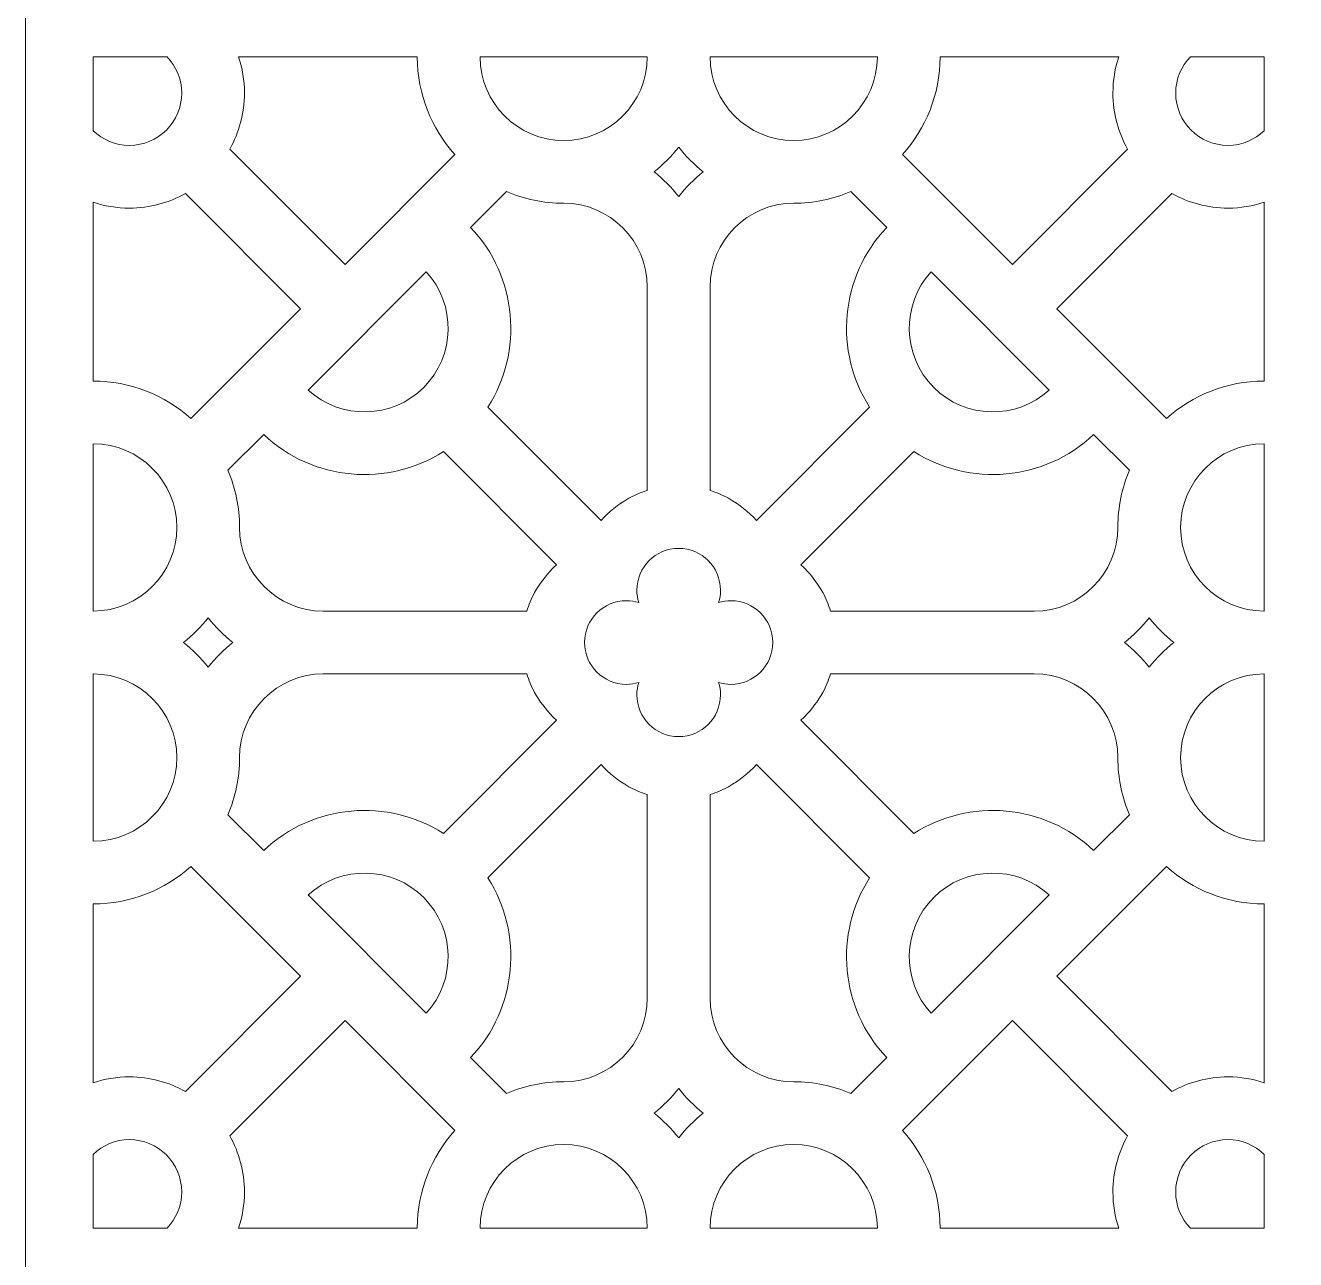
# Model space of a CAD drawing. Header units: centimetres. Extents: x -27.5 to -15.9, y -9.5 to 9.5.
# Drawn here: x -20.718 to -18.29, y -4.725 to -2.367 of the extents above; entities that cross this region are included whole.
import ezdxf

# ---------------------------------------------------------------- set-up
doc = ezdxf.new("R2010")
doc.units = ezdxf.units.CM
doc.header["$MEASUREMENT"] = 0
doc.layers.add('layer 1', color=7, linetype='Continuous')

msp = doc.modelspace()

# ---------------------------------------------------------------- linework, layer by layer
at = {"layer": 'layer 1', "color": 7, "lineweight": 9}
for points, knots in [([(-20.71823, 9.5), (-20.71823, 9.5), (-20.71823, 9.5), (-20.71823, 9.5), (-20.71823, 9.5), (-20.71823, 9.5), (-15.86253, 9.5), (-15.86253, 9.5), (-15.86253, 9.5), (-15.86253, 9.5), (-15.86253, -9.5), (-15.86253, -9.5), (-15.86253, -9.5), (-15.86253, -9.5), (-20.71823, -9.5), (-20.71823, -9.5), (-20.71823, -9.5), (-20.71823, -9.5), (-20.71823, 9.5), (-20.71823, 9.5)], [0, 0, 0, 0, 0.1666667, 0.1666667, 0.1666667, 0.1666667, 0.3333333, 0.3333333, 0.3333333, 0.3333333, 0.5, 0.5, 0.5, 0.5, 0.6666667, 0.6666667, 0.6666667, 0.6666667, 1, 1, 1, 1]), ([(-20.44757, -2.42658), (-20.44757, -2.42658), (-20.44757, -2.42658), (-20.44757, -2.42658), (-20.44757, -2.42658), (-20.43019, -2.44456), (-20.41948, -2.46903), (-20.41948, -2.49591), (-20.41948, -2.49591), (-20.41948, -2.55095), (-20.46437, -2.59583), (-20.51941, -2.59583), (-20.51941, -2.59583), (-20.54629, -2.59583), (-20.57074, -2.58512), (-20.58875, -2.56776), (-20.58875, -2.56776), (-20.58875, -2.56776), (-20.58875, -2.42658), (-20.58875, -2.42658), (-20.58875, -2.42658), (-20.58875, -2.42658), (-20.44757, -2.42658), (-20.44757, -2.42658)], [0, 0, 0, 0, 0.1428571, 0.1428571, 0.1428571, 0.1428571, 0.2857143, 0.2857143, 0.2857143, 0.2857143, 0.4285714, 0.4285714, 0.4285714, 0.4285714, 0.5714286, 0.5714286, 0.5714286, 0.5714286, 0.7142857, 0.7142857, 0.7142857, 0.7142857, 1, 1, 1, 1]), ([(-20.32753, -2.603), (-20.32753, -2.603), (-20.32753, -2.603), (-20.32753, -2.603), (-20.32753, -2.603), (-20.32753, -2.603), (-20.10734, -2.82318), (-20.10734, -2.82318), (-20.10734, -2.82318), (-20.10734, -2.82318), (-19.89746, -2.6133), (-19.89746, -2.6133), (-19.89746, -2.6133), (-19.94188, -2.56384), (-19.96903, -2.49857), (-19.96918, -2.42716), (-19.96918, -2.42716), (-19.96918, -2.42696), (-19.96918, -2.42677), (-19.96918, -2.42658), (-19.96918, -2.42658), (-19.96918, -2.42658), (-20.31082, -2.42658), (-20.31082, -2.42658), (-20.31082, -2.42658), (-20.30352, -2.4484), (-20.29956, -2.4717), (-20.29956, -2.49591), (-20.29956, -2.49591), (-20.29956, -2.53474), (-20.30973, -2.57128), (-20.32753, -2.603)], [0, 0, 0, 0, 0.1111111, 0.1111111, 0.1111111, 0.1111111, 0.2222222, 0.2222222, 0.2222222, 0.2222222, 0.3333333, 0.3333333, 0.3333333, 0.3333333, 0.4444444, 0.4444444, 0.4444444, 0.4444444, 0.5555556, 0.5555556, 0.5555556, 0.5555556, 0.6666667, 0.6666667, 0.6666667, 0.6666667, 0.7777778, 0.7777778, 0.7777778, 0.7777778, 1, 1, 1, 1]), ([(-19.84926, -2.42658), (-19.84926, -2.42658), (-19.84926, -2.42658), (-19.84926, -2.42658), (-19.84926, -2.42658), (-19.84926, -2.42674), (-19.84926, -2.42692), (-19.84926, -2.42708), (-19.84926, -2.42708), (-19.84899, -2.51491), (-19.77727, -2.58646), (-19.68938, -2.58646), (-19.68938, -2.58646), (-19.60142, -2.58646), (-19.52966, -2.51481), (-19.52949, -2.42688), (-19.52949, -2.42688), (-19.52949, -2.42678), (-19.52949, -2.42668), (-19.52949, -2.42658), (-19.52949, -2.42658), (-19.52949, -2.42658), (-19.84926, -2.42658), (-19.84926, -2.42658)], [0, 0, 0, 0, 0.1428571, 0.1428571, 0.1428571, 0.1428571, 0.2857143, 0.2857143, 0.2857143, 0.2857143, 0.4285714, 0.4285714, 0.4285714, 0.4285714, 0.5714286, 0.5714286, 0.5714286, 0.5714286, 0.7142857, 0.7142857, 0.7142857, 0.7142857, 1, 1, 1, 1]), ([(-19.08981, -2.42658), (-19.08981, -2.42658), (-19.08981, -2.42658), (-19.08981, -2.42658), (-19.08981, -2.42658), (-19.08981, -2.42674), (-19.08981, -2.42692), (-19.08981, -2.42708), (-19.08981, -2.42708), (-19.09009, -2.51491), (-19.16181, -2.58646), (-19.2497, -2.58646), (-19.2497, -2.58646), (-19.33766, -2.58646), (-19.40942, -2.51481), (-19.40957, -2.42688), (-19.40957, -2.42688), (-19.40957, -2.42678), (-19.40959, -2.42668), (-19.40959, -2.42658), (-19.40959, -2.42658), (-19.40959, -2.42658), (-19.08981, -2.42658), (-19.08981, -2.42658)], [0, 0, 0, 0, 0.1428571, 0.1428571, 0.1428571, 0.1428571, 0.2857143, 0.2857143, 0.2857143, 0.2857143, 0.4285714, 0.4285714, 0.4285714, 0.4285714, 0.5714286, 0.5714286, 0.5714286, 0.5714286, 0.7142857, 0.7142857, 0.7142857, 0.7142857, 1, 1, 1, 1]), ([(-18.61155, -2.603), (-18.61155, -2.603), (-18.61155, -2.603), (-18.61155, -2.603), (-18.61155, -2.603), (-18.61155, -2.603), (-18.83174, -2.82318), (-18.83174, -2.82318), (-18.83174, -2.82318), (-18.83174, -2.82318), (-19.04162, -2.6133), (-19.04162, -2.6133), (-19.04162, -2.6133), (-18.9972, -2.56384), (-18.97005, -2.49857), (-18.96992, -2.42716), (-18.96992, -2.42716), (-18.96992, -2.42696), (-18.9699, -2.42677), (-18.9699, -2.42658), (-18.9699, -2.42658), (-18.9699, -2.42658), (-18.62827, -2.42658), (-18.62827, -2.42658), (-18.62827, -2.42658), (-18.63556, -2.4484), (-18.63952, -2.4717), (-18.63952, -2.49591), (-18.63952, -2.49591), (-18.63952, -2.53474), (-18.62933, -2.57128), (-18.61155, -2.603)], [0, 0, 0, 0, 0.1111111, 0.1111111, 0.1111111, 0.1111111, 0.2222222, 0.2222222, 0.2222222, 0.2222222, 0.3333333, 0.3333333, 0.3333333, 0.3333333, 0.4444444, 0.4444444, 0.4444444, 0.4444444, 0.5555556, 0.5555556, 0.5555556, 0.5555556, 0.6666667, 0.6666667, 0.6666667, 0.6666667, 0.7777778, 0.7777778, 0.7777778, 0.7777778, 1, 1, 1, 1]), ([(-18.49151, -2.42658), (-18.49151, -2.42658), (-18.49151, -2.42658), (-18.49151, -2.42658), (-18.49151, -2.42658), (-18.50889, -2.44456), (-18.5196, -2.46903), (-18.5196, -2.49591), (-18.5196, -2.49591), (-18.5196, -2.55095), (-18.47471, -2.59583), (-18.41966, -2.59583), (-18.41966, -2.59583), (-18.39279, -2.59583), (-18.36832, -2.58512), (-18.35035, -2.56776), (-18.35035, -2.56776), (-18.35035, -2.56776), (-18.35035, -2.42658), (-18.35035, -2.42658), (-18.35035, -2.42658), (-18.35035, -2.42658), (-18.49151, -2.42658), (-18.49151, -2.42658)], [0, 0, 0, 0, 0.1428571, 0.1428571, 0.1428571, 0.1428571, 0.2857143, 0.2857143, 0.2857143, 0.2857143, 0.4285714, 0.4285714, 0.4285714, 0.4285714, 0.5714286, 0.5714286, 0.5714286, 0.5714286, 0.7142857, 0.7142857, 0.7142857, 0.7142857, 1, 1, 1, 1]), ([(-19.46953, -2.59932), (-19.46953, -2.59932), (-19.46953, -2.59932), (-19.46953, -2.59932), (-19.46953, -2.59932), (-19.45575, -2.61682), (-19.43994, -2.63264), (-19.42245, -2.64642), (-19.42245, -2.64642), (-19.43994, -2.6602), (-19.45575, -2.67603), (-19.46953, -2.69351), (-19.46953, -2.69351), (-19.46953, -2.69351), (-19.46953, -2.69352), (-19.46953, -2.69352), (-19.46953, -2.69352), (-19.46953, -2.69352), (-19.46953, -2.69351), (-19.46953, -2.69351), (-19.46953, -2.69351), (-19.48333, -2.67603), (-19.49913, -2.6602), (-19.51663, -2.64642), (-19.51663, -2.64642), (-19.49913, -2.63264), (-19.48333, -2.61682), (-19.46953, -2.59932)], [0, 0, 0, 0, 0.125, 0.125, 0.125, 0.125, 0.25, 0.25, 0.25, 0.25, 0.375, 0.375, 0.375, 0.375, 0.5, 0.5, 0.5, 0.5, 0.625, 0.625, 0.625, 0.625, 0.75, 0.75, 0.75, 0.75, 1, 1, 1, 1]), ([(-20.58875, -3.04614), (-20.58875, -3.04614), (-20.58875, -3.04614), (-20.58875, -3.04614), (-20.58875, -3.04614), (-20.58866, -3.04614), (-20.58859, -3.04614), (-20.58851, -3.04614), (-20.58851, -3.04614), (-20.51695, -3.0462), (-20.45156, -3.07336), (-20.40202, -3.11787), (-20.40202, -3.11787), (-20.40202, -3.11787), (-20.19213, -2.90798), (-20.19213, -2.90798), (-20.19213, -2.90798), (-20.19213, -2.90798), (-20.41232, -2.68779), (-20.41232, -2.68779), (-20.41232, -2.68779), (-20.44404, -2.70558), (-20.48058, -2.71575), (-20.51941, -2.71575), (-20.51941, -2.71575), (-20.54362, -2.71575), (-20.56692, -2.7118), (-20.58875, -2.70451), (-20.58875, -2.70451), (-20.58875, -2.70451), (-20.58875, -3.04614), (-20.58875, -3.04614)], [0, 0, 0, 0, 0.1111111, 0.1111111, 0.1111111, 0.1111111, 0.2222222, 0.2222222, 0.2222222, 0.2222222, 0.3333333, 0.3333333, 0.3333333, 0.3333333, 0.4444444, 0.4444444, 0.4444444, 0.4444444, 0.5555556, 0.5555556, 0.5555556, 0.5555556, 0.6666667, 0.6666667, 0.6666667, 0.6666667, 0.7777778, 0.7777778, 0.7777778, 0.7777778, 1, 1, 1, 1]), ([(-19.83436, -3.09617), (-19.83436, -3.09617), (-19.83436, -3.09617), (-19.83436, -3.09617), (-19.83436, -3.09617), (-19.83436, -3.09617), (-19.61801, -3.31252), (-19.61801, -3.31252), (-19.61801, -3.31252), (-19.60285, -3.29575), (-19.58585, -3.28226), (-19.56494, -3.27022), (-19.56494, -3.27022), (-19.56494, -3.27022), (-19.54744, -3.26176), (-19.54744, -3.26176), (-19.54744, -3.26176), (-19.54138, -3.25935), (-19.53543, -3.25725), (-19.52949, -3.25542), (-19.52949, -3.25542), (-19.52949, -3.25542), (-19.52949, -2.86627), (-19.52949, -2.86627), (-19.52949, -2.86627), (-19.52949, -2.7782), (-19.60132, -2.70638), (-19.68938, -2.70638), (-19.68938, -2.70638), (-19.72812, -2.70638), (-19.76506, -2.69843), (-19.79867, -2.68409), (-19.79867, -2.68409), (-19.79867, -2.68409), (-19.86717, -2.75259), (-19.86717, -2.75259), (-19.86717, -2.75259), (-19.7773, -2.84711), (-19.76639, -2.98989), (-19.83436, -3.09617)], [0, 0, 0, 0, 0.0909091, 0.0909091, 0.0909091, 0.0909091, 0.1818182, 0.1818182, 0.1818182, 0.1818182, 0.2727273, 0.2727273, 0.2727273, 0.2727273, 0.3636364, 0.3636364, 0.3636364, 0.3636364, 0.4545455, 0.4545455, 0.4545455, 0.4545455, 0.5454545, 0.5454545, 0.5454545, 0.5454545, 0.6363636, 0.6363636, 0.6363636, 0.6363636, 0.7272727, 0.7272727, 0.7272727, 0.7272727, 0.8181818, 0.8181818, 0.8181818, 0.8181818, 1, 1, 1, 1]), ([(-19.10472, -3.09617), (-19.10472, -3.09617), (-19.10472, -3.09617), (-19.10472, -3.09617), (-19.10472, -3.09617), (-19.10472, -3.09617), (-19.32107, -3.31252), (-19.32107, -3.31252), (-19.32107, -3.31252), (-19.33621, -3.29575), (-19.35323, -3.28226), (-19.37414, -3.27022), (-19.37414, -3.27022), (-19.37414, -3.27022), (-19.39163, -3.26176), (-19.39163, -3.26176), (-19.39163, -3.26176), (-19.3977, -3.25935), (-19.40367, -3.25725), (-19.40959, -3.25542), (-19.40959, -3.25542), (-19.40959, -3.25542), (-19.40959, -2.86627), (-19.40959, -2.86627), (-19.40959, -2.86627), (-19.40959, -2.7782), (-19.33777, -2.70638), (-19.2497, -2.70638), (-19.2497, -2.70638), (-19.21096, -2.70638), (-19.17402, -2.69843), (-19.14041, -2.68409), (-19.14041, -2.68409), (-19.14041, -2.68409), (-19.07192, -2.75259), (-19.07192, -2.75259), (-19.07192, -2.75259), (-19.16178, -2.84711), (-19.17269, -2.98989), (-19.10472, -3.09617)], [0, 0, 0, 0, 0.0909091, 0.0909091, 0.0909091, 0.0909091, 0.1818182, 0.1818182, 0.1818182, 0.1818182, 0.2727273, 0.2727273, 0.2727273, 0.2727273, 0.3636364, 0.3636364, 0.3636364, 0.3636364, 0.4545455, 0.4545455, 0.4545455, 0.4545455, 0.5454545, 0.5454545, 0.5454545, 0.5454545, 0.6363636, 0.6363636, 0.6363636, 0.6363636, 0.7272727, 0.7272727, 0.7272727, 0.7272727, 0.8181818, 0.8181818, 0.8181818, 0.8181818, 1, 1, 1, 1]), ([(-18.35035, -3.04614), (-18.35035, -3.04614), (-18.35035, -3.04614), (-18.35035, -3.04614), (-18.35035, -3.04614), (-18.35042, -3.04614), (-18.35048, -3.04614), (-18.35057, -3.04614), (-18.35057, -3.04614), (-18.42212, -3.0462), (-18.48752, -3.07336), (-18.53706, -3.11787), (-18.53706, -3.11787), (-18.53706, -3.11787), (-18.74695, -2.90798), (-18.74695, -2.90798), (-18.74695, -2.90798), (-18.74695, -2.90798), (-18.52676, -2.68779), (-18.52676, -2.68779), (-18.52676, -2.68779), (-18.49504, -2.70558), (-18.4585, -2.71575), (-18.41966, -2.71575), (-18.41966, -2.71575), (-18.39547, -2.71575), (-18.37214, -2.7118), (-18.35035, -2.70451), (-18.35035, -2.70451), (-18.35035, -2.70451), (-18.35035, -3.04614), (-18.35035, -3.04614)], [0, 0, 0, 0, 0.1111111, 0.1111111, 0.1111111, 0.1111111, 0.2222222, 0.2222222, 0.2222222, 0.2222222, 0.3333333, 0.3333333, 0.3333333, 0.3333333, 0.4444444, 0.4444444, 0.4444444, 0.4444444, 0.5555556, 0.5555556, 0.5555556, 0.5555556, 0.6666667, 0.6666667, 0.6666667, 0.6666667, 0.7777778, 0.7777778, 0.7777778, 0.7777778, 1, 1, 1, 1]), ([(-19.95201, -2.83743), (-19.95201, -2.83743), (-19.95201, -2.83743), (-19.95201, -2.83743), (-19.95201, -2.83743), (-19.89473, -2.90003), (-19.89636, -2.9978), (-19.95694, -3.05837), (-19.95694, -3.05837), (-20.01753, -3.11895), (-20.11529, -3.12059), (-20.17788, -3.0633), (-20.17788, -3.0633), (-20.17788, -3.0633), (-19.95201, -2.83743), (-19.95201, -2.83743)], [0, 0, 0, 0, 0.2, 0.2, 0.2, 0.2, 0.4, 0.4, 0.4, 0.4, 0.6, 0.6, 0.6, 0.6, 1, 1, 1, 1]), ([(-18.98707, -2.83743), (-18.98707, -2.83743), (-18.98707, -2.83743), (-18.98707, -2.83743), (-18.98707, -2.83743), (-19.04433, -2.90003), (-19.0427, -2.9978), (-18.98212, -3.05837), (-18.98212, -3.05837), (-18.92155, -3.11895), (-18.82381, -3.12059), (-18.7612, -3.0633), (-18.7612, -3.0633), (-18.7612, -3.0633), (-18.98707, -2.83743), (-18.98707, -2.83743)], [0, 0, 0, 0, 0.2, 0.2, 0.2, 0.2, 0.4, 0.4, 0.4, 0.4, 0.6, 0.6, 0.6, 0.6, 1, 1, 1, 1]), ([(-19.70289, -3.39723), (-19.70289, -3.39723), (-19.70289, -3.39723), (-19.70289, -3.39723), (-19.70289, -3.39723), (-19.70289, -3.39723), (-19.91915, -3.18096), (-19.91915, -3.18096), (-19.91915, -3.18096), (-20.02542, -3.24894), (-20.16821, -3.23801), (-20.26273, -3.14816), (-20.26273, -3.14816), (-20.26273, -3.14816), (-20.33123, -3.21665), (-20.33123, -3.21665), (-20.33123, -3.21665), (-20.31689, -3.25026), (-20.30894, -3.2872), (-20.30894, -3.32594), (-20.30894, -3.32594), (-20.30894, -3.414), (-20.23712, -3.48583), (-20.14906, -3.48583), (-20.14906, -3.48583), (-20.14906, -3.48583), (-19.75984, -3.48583), (-19.75984, -3.48583), (-19.75984, -3.48583), (-19.75609, -3.47393), (-19.75125, -3.46235), (-19.7451, -3.45038), (-19.7451, -3.45038), (-19.7352, -3.43317), (-19.72451, -3.41886), (-19.7108, -3.40448), (-19.7108, -3.40448), (-19.70815, -3.40197), (-19.70552, -3.39956), (-19.70289, -3.39723)], [0, 0, 0, 0, 0.0909091, 0.0909091, 0.0909091, 0.0909091, 0.1818182, 0.1818182, 0.1818182, 0.1818182, 0.2727273, 0.2727273, 0.2727273, 0.2727273, 0.3636364, 0.3636364, 0.3636364, 0.3636364, 0.4545455, 0.4545455, 0.4545455, 0.4545455, 0.5454545, 0.5454545, 0.5454545, 0.5454545, 0.6363636, 0.6363636, 0.6363636, 0.6363636, 0.7272727, 0.7272727, 0.7272727, 0.7272727, 0.8181818, 0.8181818, 0.8181818, 0.8181818, 1, 1, 1, 1]), ([(-19.2362, -3.39723), (-19.2362, -3.39723), (-19.2362, -3.39723), (-19.2362, -3.39723), (-19.2362, -3.39723), (-19.2362, -3.39723), (-19.01993, -3.18096), (-19.01993, -3.18096), (-19.01993, -3.18096), (-18.91366, -3.24894), (-18.77087, -3.23801), (-18.67635, -3.14816), (-18.67635, -3.14816), (-18.67635, -3.14816), (-18.60785, -3.21665), (-18.60785, -3.21665), (-18.60785, -3.21665), (-18.62219, -3.25026), (-18.63013, -3.2872), (-18.63013, -3.32594), (-18.63013, -3.32594), (-18.63013, -3.32594), (-18.63015, -3.32594), (-18.63015, -3.32594), (-18.63015, -3.32594), (-18.63015, -3.414), (-18.70196, -3.48583), (-18.79002, -3.48583), (-18.79002, -3.48583), (-18.79002, -3.48583), (-19.17924, -3.48583), (-19.17924, -3.48583), (-19.17924, -3.48583), (-19.18299, -3.47393), (-19.18782, -3.46235), (-19.19397, -3.45038), (-19.19397, -3.45038), (-19.20388, -3.43317), (-19.21457, -3.41886), (-19.2283, -3.40448), (-19.2283, -3.40448), (-19.23093, -3.40197), (-19.23355, -3.39956), (-19.2362, -3.39723)], [0, 0, 0, 0, 0.0833333, 0.0833333, 0.0833333, 0.0833333, 0.1666667, 0.1666667, 0.1666667, 0.1666667, 0.25, 0.25, 0.25, 0.25, 0.3333333, 0.3333333, 0.3333333, 0.3333333, 0.4166667, 0.4166667, 0.4166667, 0.4166667, 0.5, 0.5, 0.5, 0.5, 0.5833333, 0.5833333, 0.5833333, 0.5833333, 0.6666667, 0.6666667, 0.6666667, 0.6666667, 0.75, 0.75, 0.75, 0.75, 0.8333333, 0.8333333, 0.8333333, 0.8333333, 1, 1, 1, 1]), ([(-20.58875, -3.48583), (-20.58875, -3.48583), (-20.58875, -3.48583), (-20.58875, -3.48583), (-20.58875, -3.48583), (-20.58858, -3.48583), (-20.58841, -3.48582), (-20.58824, -3.48582), (-20.58824, -3.48582), (-20.50042, -3.48555), (-20.42886, -3.41384), (-20.42886, -3.32594), (-20.42886, -3.32594), (-20.42886, -3.23798), (-20.50052, -3.16622), (-20.58844, -3.16606), (-20.58844, -3.16606), (-20.58854, -3.16606), (-20.58865, -3.16606), (-20.58875, -3.16606), (-20.58875, -3.16606), (-20.58875, -3.16606), (-20.58875, -3.48583), (-20.58875, -3.48583)], [0, 0, 0, 0, 0.1428571, 0.1428571, 0.1428571, 0.1428571, 0.2857143, 0.2857143, 0.2857143, 0.2857143, 0.4285714, 0.4285714, 0.4285714, 0.4285714, 0.5714286, 0.5714286, 0.5714286, 0.5714286, 0.7142857, 0.7142857, 0.7142857, 0.7142857, 1, 1, 1, 1]), ([(-18.35035, -3.48583), (-18.35035, -3.48583), (-18.35035, -3.48583), (-18.35035, -3.48583), (-18.35035, -3.48583), (-18.3505, -3.48583), (-18.35067, -3.48582), (-18.35084, -3.48582), (-18.35084, -3.48582), (-18.43868, -3.48555), (-18.51022, -3.41384), (-18.51022, -3.32594), (-18.51022, -3.32594), (-18.51022, -3.23798), (-18.43856, -3.16622), (-18.35064, -3.16606), (-18.35064, -3.16606), (-18.35053, -3.16606), (-18.35043, -3.16606), (-18.35035, -3.16606), (-18.35035, -3.16606), (-18.35035, -3.16606), (-18.35035, -3.48583), (-18.35035, -3.48583)], [0, 0, 0, 0, 0.1428571, 0.1428571, 0.1428571, 0.1428571, 0.2857143, 0.2857143, 0.2857143, 0.2857143, 0.4285714, 0.4285714, 0.4285714, 0.4285714, 0.5714286, 0.5714286, 0.5714286, 0.5714286, 0.7142857, 0.7142857, 0.7142857, 0.7142857, 1, 1, 1, 1]), ([(-19.64944, -3.54578), (-19.64944, -3.54578), (-19.64944, -3.54578), (-19.64944, -3.54578), (-19.64944, -3.54578), (-19.64944, -3.58981), (-19.61353, -3.62572), (-19.5695, -3.62572), (-19.5695, -3.62572), (-19.56129, -3.62572), (-19.55338, -3.62448), (-19.54593, -3.62217), (-19.54593, -3.62217), (-19.54825, -3.62962), (-19.54949, -3.63754), (-19.54949, -3.64573), (-19.54949, -3.64573), (-19.54949, -3.68975), (-19.51358, -3.72567), (-19.46955, -3.72567), (-19.46955, -3.72567), (-19.46955, -3.72567), (-19.46955, -3.72567), (-19.46953, -3.72567), (-19.46953, -3.72567), (-19.4255, -3.72567), (-19.38959, -3.68975), (-19.38959, -3.64573), (-19.38959, -3.64573), (-19.38959, -3.63754), (-19.39085, -3.62962), (-19.39315, -3.62217), (-19.39315, -3.62217), (-19.3857, -3.62448), (-19.37779, -3.62572), (-19.3696, -3.62572), (-19.3696, -3.62572), (-19.32557, -3.62572), (-19.28966, -3.58981), (-19.28966, -3.54578), (-19.28966, -3.54578), (-19.28966, -3.50175), (-19.32557, -3.46584), (-19.3696, -3.46584), (-19.3696, -3.46584), (-19.37779, -3.46584), (-19.3857, -3.46708), (-19.39315, -3.46939), (-19.39315, -3.46939), (-19.39085, -3.46194), (-19.38959, -3.45403), (-19.38959, -3.44583), (-19.38959, -3.44583), (-19.38959, -3.4018), (-19.4255, -3.36589), (-19.46953, -3.36589), (-19.46953, -3.36589), (-19.46955, -3.36589), (-19.46955, -3.36589), (-19.46955, -3.36589), (-19.46955, -3.36589), (-19.51358, -3.36589), (-19.54949, -3.4018), (-19.54949, -3.44583), (-19.54949, -3.44583), (-19.54949, -3.45403), (-19.54825, -3.46194), (-19.54593, -3.46939), (-19.54593, -3.46939), (-19.55338, -3.46708), (-19.56129, -3.46584), (-19.5695, -3.46584), (-19.5695, -3.46584), (-19.61353, -3.46584), (-19.64944, -3.50175), (-19.64944, -3.54578)], [0, 0, 0, 0, 0.05, 0.05, 0.05, 0.05, 0.1, 0.1, 0.1, 0.1, 0.15, 0.15, 0.15, 0.15, 0.2, 0.2, 0.2, 0.2, 0.25, 0.25, 0.25, 0.25, 0.3, 0.3, 0.3, 0.3, 0.35, 0.35, 0.35, 0.35, 0.4, 0.4, 0.4, 0.4, 0.45, 0.45, 0.45, 0.45, 0.5, 0.5, 0.5, 0.5, 0.55, 0.55, 0.55, 0.55, 0.6, 0.6, 0.6, 0.6, 0.65, 0.65, 0.65, 0.65, 0.7, 0.7, 0.7, 0.7, 0.75, 0.75, 0.75, 0.75, 0.8, 0.8, 0.8, 0.8, 0.85, 0.85, 0.85, 0.85, 0.9, 0.9, 0.9, 0.9, 1, 1, 1, 1]), ([(-20.3218, -3.54578), (-20.3218, -3.54578), (-20.3218, -3.54578), (-20.3218, -3.54578), (-20.3218, -3.54578), (-20.3393, -3.55957), (-20.35512, -3.57538), (-20.3689, -3.59288), (-20.3689, -3.59288), (-20.38268, -3.57538), (-20.39851, -3.55956), (-20.41601, -3.54578), (-20.41601, -3.54578), (-20.39851, -3.532), (-20.38268, -3.51618), (-20.3689, -3.49868), (-20.3689, -3.49868), (-20.35512, -3.51618), (-20.3393, -3.532), (-20.3218, -3.54578)], [0, 0, 0, 0, 0.1666667, 0.1666667, 0.1666667, 0.1666667, 0.3333333, 0.3333333, 0.3333333, 0.3333333, 0.5, 0.5, 0.5, 0.5, 0.6666667, 0.6666667, 0.6666667, 0.6666667, 1, 1, 1, 1]), ([(-18.61729, -3.54578), (-18.61729, -3.54578), (-18.61729, -3.54578), (-18.61729, -3.54578), (-18.61729, -3.54578), (-18.5998, -3.55957), (-18.58397, -3.57538), (-18.57018, -3.59288), (-18.57018, -3.59288), (-18.5564, -3.57538), (-18.54057, -3.55956), (-18.52308, -3.54578), (-18.52308, -3.54578), (-18.54057, -3.532), (-18.5564, -3.51618), (-18.57018, -3.49868), (-18.57018, -3.49868), (-18.58397, -3.51618), (-18.5998, -3.532), (-18.61729, -3.54578)], [0, 0, 0, 0, 0.1666667, 0.1666667, 0.1666667, 0.1666667, 0.3333333, 0.3333333, 0.3333333, 0.3333333, 0.5, 0.5, 0.5, 0.5, 0.6666667, 0.6666667, 0.6666667, 0.6666667, 1, 1, 1, 1]), ([(-20.58875, -3.60574), (-20.58875, -3.60574), (-20.58875, -3.60574), (-20.58875, -3.60574), (-20.58875, -3.60574), (-20.58858, -3.60574), (-20.58841, -3.60574), (-20.58824, -3.60574), (-20.58824, -3.60574), (-20.50042, -3.60602), (-20.42886, -3.67773), (-20.42886, -3.76562), (-20.42886, -3.76562), (-20.42886, -3.85358), (-20.50052, -3.92534), (-20.58844, -3.9255), (-20.58844, -3.9255), (-20.58854, -3.9255), (-20.58865, -3.92551), (-20.58875, -3.92551), (-20.58875, -3.92551), (-20.58875, -3.92551), (-20.58875, -3.60574), (-20.58875, -3.60574)], [0, 0, 0, 0, 0.1428571, 0.1428571, 0.1428571, 0.1428571, 0.2857143, 0.2857143, 0.2857143, 0.2857143, 0.4285714, 0.4285714, 0.4285714, 0.4285714, 0.5714286, 0.5714286, 0.5714286, 0.5714286, 0.7142857, 0.7142857, 0.7142857, 0.7142857, 1, 1, 1, 1]), ([(-19.70289, -3.69432), (-19.70289, -3.69432), (-19.70289, -3.69432), (-19.70289, -3.69432), (-19.70289, -3.69432), (-19.70289, -3.69432), (-19.91915, -3.9106), (-19.91915, -3.9106), (-19.91915, -3.9106), (-20.02542, -3.84262), (-20.16821, -3.85355), (-20.26273, -3.94341), (-20.26273, -3.94341), (-20.26273, -3.94341), (-20.33123, -3.87491), (-20.33123, -3.87491), (-20.33123, -3.87491), (-20.31689, -3.8413), (-20.30894, -3.80437), (-20.30894, -3.76562), (-20.30894, -3.76562), (-20.30894, -3.67756), (-20.23712, -3.60574), (-20.14906, -3.60574), (-20.14906, -3.60574), (-20.14906, -3.60574), (-19.75984, -3.60574), (-19.75984, -3.60574), (-19.75984, -3.60574), (-19.75609, -3.61763), (-19.75125, -3.62922), (-19.7451, -3.64118), (-19.7451, -3.64118), (-19.7352, -3.65839), (-19.72451, -3.6727), (-19.7108, -3.68708), (-19.7108, -3.68708), (-19.70815, -3.68959), (-19.70552, -3.692), (-19.70289, -3.69432)], [0, 0, 0, 0, 0.0909091, 0.0909091, 0.0909091, 0.0909091, 0.1818182, 0.1818182, 0.1818182, 0.1818182, 0.2727273, 0.2727273, 0.2727273, 0.2727273, 0.3636364, 0.3636364, 0.3636364, 0.3636364, 0.4545455, 0.4545455, 0.4545455, 0.4545455, 0.5454545, 0.5454545, 0.5454545, 0.5454545, 0.6363636, 0.6363636, 0.6363636, 0.6363636, 0.7272727, 0.7272727, 0.7272727, 0.7272727, 0.8181818, 0.8181818, 0.8181818, 0.8181818, 1, 1, 1, 1]), ([(-19.2362, -3.69432), (-19.2362, -3.69432), (-19.2362, -3.69432), (-19.2362, -3.69432), (-19.2362, -3.69432), (-19.2362, -3.69432), (-19.01993, -3.9106), (-19.01993, -3.9106), (-19.01993, -3.9106), (-18.91366, -3.84262), (-18.77087, -3.85355), (-18.67635, -3.94341), (-18.67635, -3.94341), (-18.67635, -3.94341), (-18.60785, -3.87491), (-18.60785, -3.87491), (-18.60785, -3.87491), (-18.62219, -3.8413), (-18.63013, -3.80437), (-18.63013, -3.76562), (-18.63013, -3.76562), (-18.63013, -3.76562), (-18.63015, -3.76562), (-18.63015, -3.76562), (-18.63015, -3.76562), (-18.63015, -3.67756), (-18.70196, -3.60574), (-18.79002, -3.60574), (-18.79002, -3.60574), (-18.79002, -3.60574), (-19.17924, -3.60574), (-19.17924, -3.60574), (-19.17924, -3.60574), (-19.18299, -3.61763), (-19.18782, -3.62922), (-19.19397, -3.64118), (-19.19397, -3.64118), (-19.20388, -3.65839), (-19.21457, -3.6727), (-19.2283, -3.68708), (-19.2283, -3.68708), (-19.23093, -3.68959), (-19.23355, -3.692), (-19.2362, -3.69432)], [0, 0, 0, 0, 0.0833333, 0.0833333, 0.0833333, 0.0833333, 0.1666667, 0.1666667, 0.1666667, 0.1666667, 0.25, 0.25, 0.25, 0.25, 0.3333333, 0.3333333, 0.3333333, 0.3333333, 0.4166667, 0.4166667, 0.4166667, 0.4166667, 0.5, 0.5, 0.5, 0.5, 0.5833333, 0.5833333, 0.5833333, 0.5833333, 0.6666667, 0.6666667, 0.6666667, 0.6666667, 0.75, 0.75, 0.75, 0.75, 0.8333333, 0.8333333, 0.8333333, 0.8333333, 1, 1, 1, 1]), ([(-18.35035, -3.60574), (-18.35035, -3.60574), (-18.35035, -3.60574), (-18.35035, -3.60574), (-18.35035, -3.60574), (-18.3505, -3.60574), (-18.35067, -3.60574), (-18.35084, -3.60574), (-18.35084, -3.60574), (-18.43868, -3.60602), (-18.51022, -3.67773), (-18.51022, -3.76562), (-18.51022, -3.76562), (-18.51022, -3.85358), (-18.43856, -3.92534), (-18.35064, -3.9255), (-18.35064, -3.9255), (-18.35053, -3.9255), (-18.35043, -3.92551), (-18.35035, -3.92551), (-18.35035, -3.92551), (-18.35035, -3.92551), (-18.35035, -3.60574), (-18.35035, -3.60574)], [0, 0, 0, 0, 0.1428571, 0.1428571, 0.1428571, 0.1428571, 0.2857143, 0.2857143, 0.2857143, 0.2857143, 0.4285714, 0.4285714, 0.4285714, 0.4285714, 0.5714286, 0.5714286, 0.5714286, 0.5714286, 0.7142857, 0.7142857, 0.7142857, 0.7142857, 1, 1, 1, 1]), ([(-19.83436, -3.99539), (-19.83436, -3.99539), (-19.83436, -3.99539), (-19.83436, -3.99539), (-19.83436, -3.99539), (-19.83436, -3.99539), (-19.61801, -3.77904), (-19.61801, -3.77904), (-19.61801, -3.77904), (-19.60285, -3.79582), (-19.58585, -3.80931), (-19.56494, -3.82135), (-19.56494, -3.82135), (-19.56494, -3.82135), (-19.54744, -3.8298), (-19.54744, -3.8298), (-19.54744, -3.8298), (-19.54138, -3.8322), (-19.53543, -3.83431), (-19.52949, -3.83613), (-19.52949, -3.83613), (-19.52949, -3.83613), (-19.52949, -4.22529), (-19.52949, -4.22529), (-19.52949, -4.22529), (-19.52949, -4.31335), (-19.60132, -4.38518), (-19.68938, -4.38518), (-19.68938, -4.38518), (-19.72812, -4.38518), (-19.76506, -4.39313), (-19.79867, -4.40747), (-19.79867, -4.40747), (-19.79867, -4.40747), (-19.86717, -4.33898), (-19.86717, -4.33898), (-19.86717, -4.33898), (-19.7773, -4.24445), (-19.76639, -4.10167), (-19.83436, -3.99539)], [0, 0, 0, 0, 0.0909091, 0.0909091, 0.0909091, 0.0909091, 0.1818182, 0.1818182, 0.1818182, 0.1818182, 0.2727273, 0.2727273, 0.2727273, 0.2727273, 0.3636364, 0.3636364, 0.3636364, 0.3636364, 0.4545455, 0.4545455, 0.4545455, 0.4545455, 0.5454545, 0.5454545, 0.5454545, 0.5454545, 0.6363636, 0.6363636, 0.6363636, 0.6363636, 0.7272727, 0.7272727, 0.7272727, 0.7272727, 0.8181818, 0.8181818, 0.8181818, 0.8181818, 1, 1, 1, 1]), ([(-19.10472, -3.99539), (-19.10472, -3.99539), (-19.10472, -3.99539), (-19.10472, -3.99539), (-19.10472, -3.99539), (-19.10472, -3.99539), (-19.32107, -3.77904), (-19.32107, -3.77904), (-19.32107, -3.77904), (-19.33621, -3.79582), (-19.35323, -3.80931), (-19.37414, -3.82135), (-19.37414, -3.82135), (-19.37414, -3.82135), (-19.39163, -3.8298), (-19.39163, -3.8298), (-19.39163, -3.8298), (-19.3977, -3.8322), (-19.40367, -3.83431), (-19.40959, -3.83613), (-19.40959, -3.83613), (-19.40959, -3.83613), (-19.40959, -4.22529), (-19.40959, -4.22529), (-19.40959, -4.22529), (-19.40959, -4.31335), (-19.33777, -4.38518), (-19.2497, -4.38518), (-19.2497, -4.38518), (-19.21096, -4.38518), (-19.17402, -4.39313), (-19.14041, -4.40747), (-19.14041, -4.40747), (-19.14041, -4.40747), (-19.07192, -4.33898), (-19.07192, -4.33898), (-19.07192, -4.33898), (-19.16178, -4.24445), (-19.17269, -4.10167), (-19.10472, -3.99539)], [0, 0, 0, 0, 0.0909091, 0.0909091, 0.0909091, 0.0909091, 0.1818182, 0.1818182, 0.1818182, 0.1818182, 0.2727273, 0.2727273, 0.2727273, 0.2727273, 0.3636364, 0.3636364, 0.3636364, 0.3636364, 0.4545455, 0.4545455, 0.4545455, 0.4545455, 0.5454545, 0.5454545, 0.5454545, 0.5454545, 0.6363636, 0.6363636, 0.6363636, 0.6363636, 0.7272727, 0.7272727, 0.7272727, 0.7272727, 0.8181818, 0.8181818, 0.8181818, 0.8181818, 1, 1, 1, 1]), ([(-20.58875, -4.04542), (-20.58875, -4.04542), (-20.58875, -4.04542), (-20.58875, -4.04542), (-20.58875, -4.04542), (-20.58866, -4.04542), (-20.58859, -4.04542), (-20.58851, -4.04542), (-20.58851, -4.04542), (-20.51695, -4.04536), (-20.45156, -4.0182), (-20.40202, -3.97369), (-20.40202, -3.97369), (-20.40202, -3.97369), (-20.19213, -4.18358), (-20.19213, -4.18358), (-20.19213, -4.18358), (-20.19213, -4.18358), (-20.41232, -4.40377), (-20.41232, -4.40377), (-20.41232, -4.40377), (-20.44404, -4.38598), (-20.48058, -4.37581), (-20.51941, -4.37581), (-20.51941, -4.37581), (-20.54362, -4.37581), (-20.56692, -4.37977), (-20.58875, -4.38705), (-20.58875, -4.38705), (-20.58875, -4.38705), (-20.58875, -4.04542), (-20.58875, -4.04542)], [0, 0, 0, 0, 0.1111111, 0.1111111, 0.1111111, 0.1111111, 0.2222222, 0.2222222, 0.2222222, 0.2222222, 0.3333333, 0.3333333, 0.3333333, 0.3333333, 0.4444444, 0.4444444, 0.4444444, 0.4444444, 0.5555556, 0.5555556, 0.5555556, 0.5555556, 0.6666667, 0.6666667, 0.6666667, 0.6666667, 0.7777778, 0.7777778, 0.7777778, 0.7777778, 1, 1, 1, 1]), ([(-19.95201, -4.25412), (-19.95201, -4.25412), (-19.95201, -4.25412), (-19.95201, -4.25412), (-19.95201, -4.25412), (-19.89473, -4.19153), (-19.89636, -4.09376), (-19.95694, -4.03319), (-19.95694, -4.03319), (-20.01753, -3.97261), (-20.11529, -3.97097), (-20.17788, -4.02825), (-20.17788, -4.02825), (-20.17788, -4.02825), (-19.95201, -4.25412), (-19.95201, -4.25412)], [0, 0, 0, 0, 0.2, 0.2, 0.2, 0.2, 0.4, 0.4, 0.4, 0.4, 0.6, 0.6, 0.6, 0.6, 1, 1, 1, 1]), ([(-18.98707, -4.25412), (-18.98707, -4.25412), (-18.98707, -4.25412), (-18.98707, -4.25412), (-18.98707, -4.25412), (-19.04433, -4.19153), (-19.0427, -4.09376), (-18.98212, -4.03319), (-18.98212, -4.03319), (-18.92155, -3.97261), (-18.82381, -3.97097), (-18.7612, -4.02825), (-18.7612, -4.02825), (-18.7612, -4.02825), (-18.98707, -4.25412), (-18.98707, -4.25412)], [0, 0, 0, 0, 0.2, 0.2, 0.2, 0.2, 0.4, 0.4, 0.4, 0.4, 0.6, 0.6, 0.6, 0.6, 1, 1, 1, 1]), ([(-18.35035, -4.04542), (-18.35035, -4.04542), (-18.35035, -4.04542), (-18.35035, -4.04542), (-18.35035, -4.04542), (-18.35042, -4.04542), (-18.35048, -4.04542), (-18.35057, -4.04542), (-18.35057, -4.04542), (-18.42212, -4.04536), (-18.48752, -4.0182), (-18.53706, -3.97369), (-18.53706, -3.97369), (-18.53706, -3.97369), (-18.74695, -4.18358), (-18.74695, -4.18358), (-18.74695, -4.18358), (-18.74695, -4.18358), (-18.52676, -4.40377), (-18.52676, -4.40377), (-18.52676, -4.40377), (-18.49504, -4.38598), (-18.4585, -4.37581), (-18.41966, -4.37581), (-18.41966, -4.37581), (-18.39547, -4.37581), (-18.37214, -4.37977), (-18.35035, -4.38705), (-18.35035, -4.38705), (-18.35035, -4.38705), (-18.35035, -4.04542), (-18.35035, -4.04542)], [0, 0, 0, 0, 0.1111111, 0.1111111, 0.1111111, 0.1111111, 0.2222222, 0.2222222, 0.2222222, 0.2222222, 0.3333333, 0.3333333, 0.3333333, 0.3333333, 0.4444444, 0.4444444, 0.4444444, 0.4444444, 0.5555556, 0.5555556, 0.5555556, 0.5555556, 0.6666667, 0.6666667, 0.6666667, 0.6666667, 0.7777778, 0.7777778, 0.7777778, 0.7777778, 1, 1, 1, 1]), ([(-20.32753, -4.48856), (-20.32753, -4.48856), (-20.32753, -4.48856), (-20.32753, -4.48856), (-20.32753, -4.48856), (-20.32753, -4.48856), (-20.10734, -4.26837), (-20.10734, -4.26837), (-20.10734, -4.26837), (-20.10734, -4.26837), (-19.89746, -4.47827), (-19.89746, -4.47827), (-19.89746, -4.47827), (-19.94188, -4.52772), (-19.96903, -4.593), (-19.96918, -4.66441), (-19.96918, -4.66441), (-19.96918, -4.6646), (-19.96918, -4.66479), (-19.96918, -4.66498), (-19.96918, -4.66498), (-19.96918, -4.66498), (-20.31082, -4.66498), (-20.31082, -4.66498), (-20.31082, -4.66498), (-20.30352, -4.64316), (-20.29956, -4.61985), (-20.29956, -4.59565), (-20.29956, -4.59565), (-20.29956, -4.55682), (-20.30973, -4.52028), (-20.32753, -4.48856)], [0, 0, 0, 0, 0.1111111, 0.1111111, 0.1111111, 0.1111111, 0.2222222, 0.2222222, 0.2222222, 0.2222222, 0.3333333, 0.3333333, 0.3333333, 0.3333333, 0.4444444, 0.4444444, 0.4444444, 0.4444444, 0.5555556, 0.5555556, 0.5555556, 0.5555556, 0.6666667, 0.6666667, 0.6666667, 0.6666667, 0.7777778, 0.7777778, 0.7777778, 0.7777778, 1, 1, 1, 1]), ([(-18.61155, -4.48856), (-18.61155, -4.48856), (-18.61155, -4.48856), (-18.61155, -4.48856), (-18.61155, -4.48856), (-18.61155, -4.48856), (-18.83174, -4.26837), (-18.83174, -4.26837), (-18.83174, -4.26837), (-18.83174, -4.26837), (-19.04162, -4.47827), (-19.04162, -4.47827), (-19.04162, -4.47827), (-18.9972, -4.52772), (-18.97005, -4.593), (-18.96992, -4.66441), (-18.96992, -4.66441), (-18.96992, -4.6646), (-18.9699, -4.66479), (-18.9699, -4.66498), (-18.9699, -4.66498), (-18.9699, -4.66498), (-18.62827, -4.66498), (-18.62827, -4.66498), (-18.62827, -4.66498), (-18.63556, -4.64316), (-18.63952, -4.61985), (-18.63952, -4.59565), (-18.63952, -4.59565), (-18.63952, -4.55682), (-18.62933, -4.52028), (-18.61155, -4.48856)], [0, 0, 0, 0, 0.1111111, 0.1111111, 0.1111111, 0.1111111, 0.2222222, 0.2222222, 0.2222222, 0.2222222, 0.3333333, 0.3333333, 0.3333333, 0.3333333, 0.4444444, 0.4444444, 0.4444444, 0.4444444, 0.5555556, 0.5555556, 0.5555556, 0.5555556, 0.6666667, 0.6666667, 0.6666667, 0.6666667, 0.7777778, 0.7777778, 0.7777778, 0.7777778, 1, 1, 1, 1]), ([(-19.46953, -4.49224), (-19.46953, -4.49224), (-19.46953, -4.49224), (-19.46953, -4.49224), (-19.46953, -4.49224), (-19.46953, -4.49224), (-19.46953, -4.49223), (-19.46953, -4.49223), (-19.46953, -4.49223), (-19.45575, -4.47474), (-19.43994, -4.45892), (-19.42245, -4.44514), (-19.42245, -4.44514), (-19.43994, -4.43135), (-19.45575, -4.41554), (-19.46953, -4.39805), (-19.46953, -4.39805), (-19.48333, -4.41554), (-19.49913, -4.43135), (-19.51663, -4.44514), (-19.51663, -4.44514), (-19.49913, -4.45892), (-19.48333, -4.47474), (-19.46953, -4.49223), (-19.46953, -4.49223), (-19.46953, -4.49223), (-19.46953, -4.49224), (-19.46953, -4.49224)], [0, 0, 0, 0, 0.125, 0.125, 0.125, 0.125, 0.25, 0.25, 0.25, 0.25, 0.375, 0.375, 0.375, 0.375, 0.5, 0.5, 0.5, 0.5, 0.625, 0.625, 0.625, 0.625, 0.75, 0.75, 0.75, 0.75, 1, 1, 1, 1]), ([(-20.44757, -4.66498), (-20.44757, -4.66498), (-20.44757, -4.66498), (-20.44757, -4.66498), (-20.44757, -4.66498), (-20.43019, -4.64698), (-20.41948, -4.62253), (-20.41948, -4.59565), (-20.41948, -4.59565), (-20.41948, -4.54061), (-20.46437, -4.49572), (-20.51941, -4.49572), (-20.51941, -4.49572), (-20.54629, -4.49572), (-20.57074, -4.50644), (-20.58875, -4.52381), (-20.58875, -4.52381), (-20.58875, -4.52381), (-20.58875, -4.66498), (-20.58875, -4.66498), (-20.58875, -4.66498), (-20.58875, -4.66498), (-20.44757, -4.66498), (-20.44757, -4.66498)], [0, 0, 0, 0, 0.1428571, 0.1428571, 0.1428571, 0.1428571, 0.2857143, 0.2857143, 0.2857143, 0.2857143, 0.4285714, 0.4285714, 0.4285714, 0.4285714, 0.5714286, 0.5714286, 0.5714286, 0.5714286, 0.7142857, 0.7142857, 0.7142857, 0.7142857, 1, 1, 1, 1]), ([(-19.84926, -4.66498), (-19.84926, -4.66498), (-19.84926, -4.66498), (-19.84926, -4.66498), (-19.84926, -4.66498), (-19.84926, -4.66481), (-19.84926, -4.66465), (-19.84926, -4.66448), (-19.84926, -4.66448), (-19.84899, -4.57665), (-19.77727, -4.50509), (-19.68938, -4.50509), (-19.68938, -4.50509), (-19.60142, -4.50509), (-19.52966, -4.57675), (-19.52949, -4.66468), (-19.52949, -4.66468), (-19.52949, -4.66478), (-19.52949, -4.66488), (-19.52949, -4.66498), (-19.52949, -4.66498), (-19.52949, -4.66498), (-19.84926, -4.66498), (-19.84926, -4.66498)], [0, 0, 0, 0, 0.1428571, 0.1428571, 0.1428571, 0.1428571, 0.2857143, 0.2857143, 0.2857143, 0.2857143, 0.4285714, 0.4285714, 0.4285714, 0.4285714, 0.5714286, 0.5714286, 0.5714286, 0.5714286, 0.7142857, 0.7142857, 0.7142857, 0.7142857, 1, 1, 1, 1]), ([(-19.08981, -4.66498), (-19.08981, -4.66498), (-19.08981, -4.66498), (-19.08981, -4.66498), (-19.08981, -4.66498), (-19.08981, -4.66481), (-19.08981, -4.66465), (-19.08981, -4.66448), (-19.08981, -4.66448), (-19.09009, -4.57665), (-19.16181, -4.50509), (-19.2497, -4.50509), (-19.2497, -4.50509), (-19.33766, -4.50509), (-19.40942, -4.57675), (-19.40957, -4.66468), (-19.40957, -4.66468), (-19.40957, -4.66478), (-19.40959, -4.66488), (-19.40959, -4.66498), (-19.40959, -4.66498), (-19.40959, -4.66498), (-19.08981, -4.66498), (-19.08981, -4.66498)], [0, 0, 0, 0, 0.1428571, 0.1428571, 0.1428571, 0.1428571, 0.2857143, 0.2857143, 0.2857143, 0.2857143, 0.4285714, 0.4285714, 0.4285714, 0.4285714, 0.5714286, 0.5714286, 0.5714286, 0.5714286, 0.7142857, 0.7142857, 0.7142857, 0.7142857, 1, 1, 1, 1]), ([(-18.49151, -4.66498), (-18.49151, -4.66498), (-18.49151, -4.66498), (-18.49151, -4.66498), (-18.49151, -4.66498), (-18.50889, -4.64698), (-18.5196, -4.62253), (-18.5196, -4.59565), (-18.5196, -4.59565), (-18.5196, -4.54061), (-18.47471, -4.49572), (-18.41966, -4.49572), (-18.41966, -4.49572), (-18.39279, -4.49572), (-18.36832, -4.50644), (-18.35035, -4.52381), (-18.35035, -4.52381), (-18.35035, -4.52381), (-18.35035, -4.66498), (-18.35035, -4.66498), (-18.35035, -4.66498), (-18.35035, -4.66498), (-18.49151, -4.66498), (-18.49151, -4.66498)], [0, 0, 0, 0, 0.1428571, 0.1428571, 0.1428571, 0.1428571, 0.2857143, 0.2857143, 0.2857143, 0.2857143, 0.4285714, 0.4285714, 0.4285714, 0.4285714, 0.5714286, 0.5714286, 0.5714286, 0.5714286, 0.7142857, 0.7142857, 0.7142857, 0.7142857, 1, 1, 1, 1])]:
    msp.add_open_spline(points, degree=3, knots=knots, dxfattribs=at)

doc.saveas('drawing.dxf')
